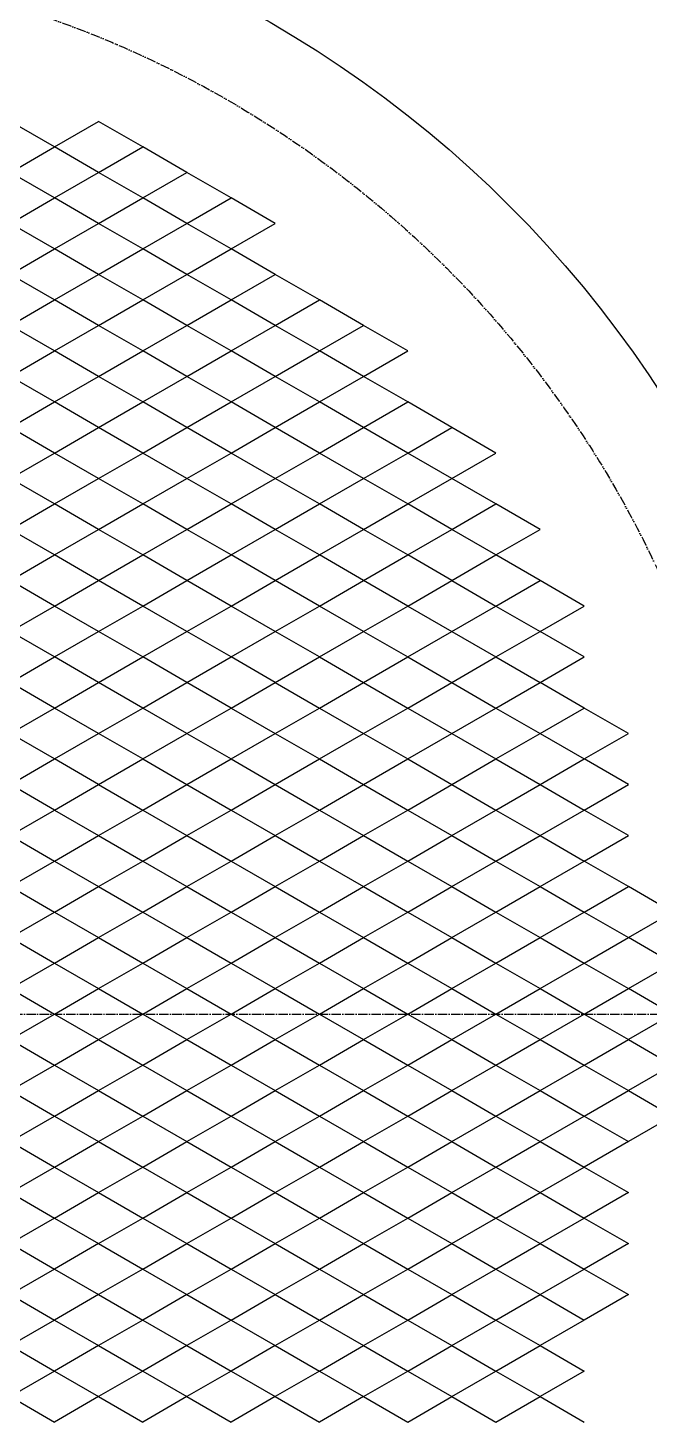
# Model space of a CAD drawing. Header units: millimetres. Extents: x 1545 to 36024, y 3418 to 15628.
# Drawn here: x 25752 to 26413, y 12149 to 13630 of the extents above; entities that cross this region are included whole.
import ezdxf

# ---------------------------------------------------------------- set-up
doc = ezdxf.new("R2010")
doc.units = ezdxf.units.MM
for name, pattern in [('DASHDOT-M', [36, 30, -3, 0, -3]), ('DASHDOT-S', [14, 10, -2, 0, -2]), ('DIVIDE-M', [39, 30, -3, 0, -3, 0, -3]), ('DIVIDE-S', [16, 10, -2, 0, -2, 0, -2])]:
    doc.linetypes.add(name, pattern=pattern)
for name, color, linetype in [('CDR_DWG1', 1, 'Continuous'), ('CDR_DWG3', 3, 'DASHDOT-M'), ('CDR_DWG4', 6, 'DIVIDE-M')]:
    doc.layers.add(name, color=color, linetype=linetype)

msp = doc.modelspace()

# ---------------------------------------------------------------- linework, layer by layer
for p, q in [((25780.7, 13503.5), (25733.8, 13530.6)), ((25780.7, 13503.5), (25827.6, 13530.6)), ((25874.5, 13503.5), (25827.6, 13530.6)), ((25733.8, 13476.4), (25780.7, 13503.5)), ((25827.6, 13476.4), (25780.7, 13503.5)), ((25827.6, 13476.4), (25874.5, 13503.5)), ((25921.4, 13476.4), (25874.5, 13503.5)), ((25780.7, 13449.3), (25733.8, 13476.4)), ((25780.7, 13449.3), (25827.6, 13476.4)), ((25874.5, 13449.3), (25827.6, 13476.4)), ((25874.5, 13449.3), (25921.4, 13476.4)), ((25968.3, 13449.3), (25921.4, 13476.4)), ((25733.8, 13422.3), (25780.7, 13449.3)), ((25827.6, 13422.3), (25780.7, 13449.3)), ((25827.6, 13422.3), (25874.5, 13449.3)), ((25921.4, 13422.3), (25874.5, 13449.3)), ((25921.4, 13422.3), (25968.3, 13449.3)), ((26015.2, 13422.3), (25968.3, 13449.3)), ((25780.7, 13395.2), (25733.8, 13422.3)), ((25780.7, 13395.2), (25827.6, 13422.3)), ((25874.5, 13395.2), (25827.6, 13422.3)), ((25874.5, 13395.2), (25921.4, 13422.3)), ((25968.3, 13395.2), (25921.4, 13422.3)), ((25968.3, 13395.2), (26015.2, 13422.3)), ((25733.8, 13368.1), (25780.7, 13395.2)), ((25827.6, 13368.1), (25780.7, 13395.2)), ((25827.6, 13368.1), (25874.5, 13395.2)), ((25921.4, 13368.1), (25874.5, 13395.2)), ((25921.4, 13368.1), (25968.3, 13395.2)), ((26015.2, 13368.1), (25968.3, 13395.2)), ((25780.7, 13341), (25733.8, 13368.1)), ((25780.7, 13341), (25827.6, 13368.1)), ((25874.5, 13341), (25827.6, 13368.1)), ((25874.5, 13341), (25921.4, 13368.1)), ((25968.3, 13341), (25921.4, 13368.1)), ((25968.3, 13341), (26015.2, 13368.1)), ((26062.1, 13341), (26015.2, 13368.1)), ((25733.8, 13313.9), (25780.7, 13341)), ((25827.6, 13313.9), (25780.7, 13341)), ((25827.6, 13313.9), (25874.5, 13341)), ((25921.4, 13313.9), (25874.5, 13341)), ((25921.4, 13313.9), (25968.3, 13341)), ((26015.2, 13313.9), (25968.3, 13341)), ((26015.2, 13313.9), (26062.1, 13341)), ((26109, 13313.9), (26062.1, 13341)), ((25780.7, 13286.9), (25733.8, 13313.9)), ((25780.7, 13286.9), (25827.6, 13313.9)), ((25874.5, 13286.9), (25827.6, 13313.9)), ((25874.5, 13286.9), (25921.4, 13313.9)), ((25968.3, 13286.9), (25921.4, 13313.9)), ((25968.3, 13286.9), (26015.2, 13313.9)), ((26062.1, 13286.9), (26015.2, 13313.9)), ((26062.1, 13286.9), (26109, 13313.9)), ((26156, 13286.9), (26109, 13313.9)), ((25733.8, 13259.8), (25780.7, 13286.9)), ((25827.6, 13259.8), (25780.7, 13286.9)), ((25827.6, 13259.8), (25874.5, 13286.9)), ((25921.4, 13259.8), (25874.5, 13286.9)), ((25921.4, 13259.8), (25968.3, 13286.9)), ((26015.2, 13259.8), (25968.3, 13286.9)), ((26015.2, 13259.8), (26062.1, 13286.9)), ((26109, 13259.8), (26062.1, 13286.9)), ((26109, 13259.8), (26156, 13286.9)), ((25780.7, 13232.7), (25733.8, 13259.8)), ((25780.7, 13232.7), (25827.6, 13259.8)), ((25874.5, 13232.7), (25827.6, 13259.8)), ((25874.5, 13232.7), (25921.4, 13259.8)), ((25968.3, 13232.7), (25921.4, 13259.8)), ((25968.3, 13232.7), (26015.2, 13259.8)), ((26062.1, 13232.7), (26015.2, 13259.8)), ((26062.1, 13232.7), (26109, 13259.8)), ((26156, 13232.7), (26109, 13259.8)), ((25733.8, 13205.6), (25780.7, 13232.7)), ((25827.6, 13205.6), (25780.7, 13232.7)), ((25827.6, 13205.6), (25874.5, 13232.7)), ((25921.4, 13205.6), (25874.5, 13232.7)), ((25921.4, 13205.6), (25968.3, 13232.7)), ((26015.2, 13205.6), (25968.3, 13232.7)), ((26015.2, 13205.6), (26062.1, 13232.7)), ((26109, 13205.6), (26062.1, 13232.7)), ((26109, 13205.6), (26156, 13232.7)), ((26202.9, 13205.6), (26156, 13232.7)), ((25780.7, 13178.5), (25733.8, 13205.6)), ((25780.7, 13178.5), (25827.6, 13205.6)), ((25874.5, 13178.5), (25827.6, 13205.6)), ((25874.5, 13178.5), (25921.4, 13205.6)), ((25968.3, 13178.5), (25921.4, 13205.6)), ((25968.3, 13178.5), (26015.2, 13205.6)), ((26062.1, 13178.5), (26015.2, 13205.6)), ((26062.1, 13178.5), (26109, 13205.6)), ((26156, 13178.5), (26109, 13205.6)), ((26156, 13178.5), (26202.9, 13205.6)), ((26249.8, 13178.5), (26202.9, 13205.6)), ((25733.8, 13151.4), (25780.7, 13178.5)), ((25827.6, 13151.4), (25780.7, 13178.5)), ((25827.6, 13151.4), (25874.5, 13178.5)), ((25921.4, 13151.4), (25874.5, 13178.5)), ((25921.4, 13151.4), (25968.3, 13178.5)), ((26015.2, 13151.4), (25968.3, 13178.5)), ((26015.2, 13151.4), (26062.1, 13178.5)), ((26109, 13151.4), (26062.1, 13178.5)), ((26109, 13151.4), (26156, 13178.5)), ((26202.9, 13151.4), (26156, 13178.5)), ((26202.9, 13151.4), (26249.8, 13178.5)), ((25780.7, 13124.4), (25733.8, 13151.4)), ((25780.7, 13124.4), (25827.6, 13151.4)), ((25874.5, 13124.4), (25827.6, 13151.4)), ((25874.5, 13124.4), (25921.4, 13151.4)), ((25968.3, 13124.4), (25921.4, 13151.4)), ((25968.3, 13124.4), (26015.2, 13151.4)), ((26062.1, 13124.4), (26015.2, 13151.4)), ((26062.1, 13124.4), (26109, 13151.4)), ((26156, 13124.4), (26109, 13151.4)), ((26156, 13124.4), (26202.9, 13151.4)), ((26249.8, 13124.4), (26202.9, 13151.4)), ((25733.8, 13097.3), (25780.7, 13124.4)), ((25827.6, 13097.3), (25780.7, 13124.4)), ((25827.6, 13097.3), (25874.5, 13124.4)), ((25921.4, 13097.3), (25874.5, 13124.4)), ((25921.4, 13097.3), (25968.3, 13124.4)), ((26015.2, 13097.3), (25968.3, 13124.4)), ((26015.2, 13097.3), (26062.1, 13124.4)), ((26109, 13097.3), (26062.1, 13124.4)), ((26109, 13097.3), (26156, 13124.4)), ((26202.9, 13097.3), (26156, 13124.4)), ((26202.9, 13097.3), (26249.8, 13124.4)), ((26296.7, 13097.3), (26249.8, 13124.4)), ((25780.7, 13070.2), (25733.8, 13097.3)), ((25780.7, 13070.2), (25827.6, 13097.3)), ((25874.5, 13070.2), (25827.6, 13097.3)), ((25874.5, 13070.2), (25921.4, 13097.3)), ((25968.3, 13070.2), (25921.4, 13097.3)), ((25968.3, 13070.2), (26015.2, 13097.3)), ((26062.1, 13070.2), (26015.2, 13097.3)), ((26062.1, 13070.2), (26109, 13097.3)), ((26156, 13070.2), (26109, 13097.3)), ((26156, 13070.2), (26202.9, 13097.3)), ((26249.8, 13070.2), (26202.9, 13097.3)), ((26249.8, 13070.2), (26296.7, 13097.3)), ((25733.8, 13043.1), (25780.7, 13070.2)), ((25827.6, 13043.1), (25780.7, 13070.2)), ((25827.6, 13043.1), (25874.5, 13070.2)), ((25921.4, 13043.1), (25874.5, 13070.2)), ((25921.4, 13043.1), (25968.3, 13070.2)), ((26015.2, 13043.1), (25968.3, 13070.2)), ((26015.2, 13043.1), (26062.1, 13070.2)), ((26109, 13043.1), (26062.1, 13070.2)), ((26109, 13043.1), (26156, 13070.2)), ((26202.9, 13043.1), (26156, 13070.2)), ((26202.9, 13043.1), (26249.8, 13070.2)), ((26296.7, 13043.1), (26249.8, 13070.2)), ((25780.7, 13016), (25733.8, 13043.1)), ((25780.7, 13016), (25827.6, 13043.1)), ((25874.5, 13016), (25827.6, 13043.1)), ((25874.5, 13016), (25921.4, 13043.1)), ((25968.3, 13016), (25921.4, 13043.1)), ((25968.3, 13016), (26015.2, 13043.1)), ((26062.1, 13016), (26015.2, 13043.1)), ((26062.1, 13016), (26109, 13043.1)), ((26156, 13016), (26109, 13043.1)), ((26156, 13016), (26202.9, 13043.1)), ((26202.9, 13043.1), (26249.8, 13016)), ((26249.8, 13016), (26296.7, 13043.1)), ((26343.6, 13016), (26296.7, 13043.1)), ((25733.8, 12989), (25780.7, 13016)), ((25827.6, 12989), (25780.7, 13016)), ((25827.6, 12989), (25874.5, 13016)), ((25921.4, 12989), (25874.5, 13016)), ((25921.4, 12989), (25968.3, 13016)), ((26015.2, 12989), (25968.3, 13016)), ((26015.2, 12989), (26062.1, 13016)), ((26109, 12989), (26062.1, 13016)), ((26109, 12989), (26156, 13016)), ((26156, 13016), (26202.9, 12989)), ((26202.9, 12989), (26249.8, 13016)), ((26249.8, 13016), (26296.7, 12989)), ((26296.7, 12989), (26343.6, 13016)), ((25780.7, 12961.9), (25733.8, 12989)), ((25780.7, 12961.9), (25827.6, 12989)), ((25874.5, 12961.9), (25827.6, 12989)), ((25874.5, 12961.9), (25921.4, 12989)), ((25968.3, 12961.9), (25921.4, 12989)), ((25968.3, 12961.9), (26015.2, 12989)), ((26062.1, 12961.9), (26015.2, 12989)), ((26062.1, 12961.9), (26109, 12989)), ((26109, 12989), (26156, 12961.9)), ((26156, 12961.9), (26202.9, 12989)), ((26202.9, 12989), (26249.8, 12961.9)), ((26249.8, 12961.9), (26296.7, 12989)), ((26343.6, 12961.9), (26296.7, 12989)), ((25733.8, 12934.8), (25780.7, 12961.9)), ((25827.6, 12934.8), (25780.7, 12961.9)), ((25827.6, 12934.8), (25874.5, 12961.9)), ((25921.4, 12934.8), (25874.5, 12961.9)), ((25921.4, 12934.8), (25968.3, 12961.9)), ((26015.2, 12934.8), (25968.3, 12961.9)), ((26015.2, 12934.8), (26062.1, 12961.9)), ((26062.1, 12961.9), (26109, 12934.8)), ((26109, 12934.8), (26156, 12961.9)), ((26156, 12961.9), (26202.9, 12934.8)), ((26202.9, 12934.8), (26249.8, 12961.9)), ((26249.8, 12961.9), (26296.7, 12934.8)), ((26296.7, 12934.8), (26343.6, 12961.9)), ((25780.7, 12907.7), (25733.8, 12934.8)), ((25780.7, 12907.7), (25827.6, 12934.8)), ((25874.5, 12907.7), (25827.6, 12934.8)), ((25874.5, 12907.7), (25921.4, 12934.8)), ((25968.3, 12907.7), (25921.4, 12934.8)), ((25968.3, 12907.7), (26015.2, 12934.8)), ((26015.2, 12934.8), (26062.1, 12907.7)), ((26062.1, 12907.7), (26109, 12934.8)), ((26109, 12934.8), (26156, 12907.7)), ((26156, 12907.7), (26202.9, 12934.8)), ((26202.9, 12934.8), (26249.8, 12907.7)), ((26249.8, 12907.7), (26296.7, 12934.8)), ((26343.6, 12907.7), (26296.7, 12934.8)), ((25733.8, 12880.6), (25780.7, 12907.7)), ((25827.6, 12880.6), (25780.7, 12907.7)), ((25827.6, 12880.6), (25874.5, 12907.7)), ((25921.4, 12880.6), (25874.5, 12907.7)), ((25921.4, 12880.6), (25968.3, 12907.7)), ((25968.3, 12907.7), (26015.2, 12880.6)), ((26015.2, 12880.6), (26062.1, 12907.7)), ((26062.1, 12907.7), (26109, 12880.6)), ((26109, 12880.6), (26156, 12907.7)), ((26156, 12907.7), (26202.9, 12880.6)), ((26202.9, 12880.6), (26249.8, 12907.7)), ((26249.8, 12907.7), (26296.7, 12880.6)), ((26296.7, 12880.6), (26343.6, 12907.7)), ((26390.5, 12880.6), (26343.6, 12907.7)), ((25780.7, 12853.6), (25733.8, 12880.6)), ((25780.7, 12853.6), (25827.6, 12880.6)), ((25874.5, 12853.6), (25827.6, 12880.6)), ((25874.5, 12853.6), (25921.4, 12880.6)), ((25921.4, 12880.6), (25968.3, 12853.6)), ((25968.3, 12853.6), (26015.2, 12880.6)), ((26015.2, 12880.6), (26062.1, 12853.6)), ((26062.1, 12853.6), (26109, 12880.6)), ((26109, 12880.6), (26156, 12853.6)), ((26156, 12853.6), (26202.9, 12880.6)), ((26202.9, 12880.6), (26249.8, 12853.6)), ((26249.8, 12853.6), (26296.7, 12880.6)), ((26296.7, 12880.6), (26343.6, 12853.6)), ((26343.6, 12853.6), (26390.5, 12880.6)), ((25733.8, 12826.5), (25780.7, 12853.6)), ((25827.6, 12826.5), (25780.7, 12853.6)), ((25827.6, 12826.5), (25874.5, 12853.6)), ((25874.5, 12853.6), (25921.4, 12826.5)), ((25921.4, 12826.5), (25968.3, 12853.6)), ((25968.3, 12853.6), (26015.2, 12826.5)), ((26015.2, 12826.5), (26062.1, 12853.6)), ((26062.1, 12853.6), (26109, 12826.5)), ((26109, 12826.5), (26156, 12853.6)), ((26156, 12853.6), (26202.9, 12826.5)), ((26202.9, 12826.5), (26249.8, 12853.6)), ((26249.8, 12853.6), (26296.7, 12826.5)), ((26296.7, 12826.5), (26343.6, 12853.6)), ((26390.5, 12826.5), (26343.6, 12853.6)), ((25780.7, 12799.4), (25733.8, 12826.5)), ((25780.7, 12799.4), (25827.6, 12826.5)), ((25827.6, 12826.5), (25874.5, 12799.4)), ((25874.5, 12799.4), (25921.4, 12826.5)), ((25921.4, 12826.5), (25968.3, 12799.4)), ((25968.3, 12799.4), (26015.2, 12826.5)), ((26015.2, 12826.5), (26062.1, 12799.4)), ((26062.1, 12799.4), (26109, 12826.5)), ((26109, 12826.5), (26156, 12799.4)), ((26156, 12799.4), (26202.9, 12826.5)), ((26202.9, 12826.5), (26249.8, 12799.4)), ((26249.8, 12799.4), (26296.7, 12826.5)), ((26296.7, 12826.5), (26343.6, 12799.4)), ((26343.6, 12799.4), (26390.5, 12826.5)), ((25733.8, 12772.3), (25780.7, 12799.4)), ((25780.7, 12799.4), (25827.6, 12772.3)), ((25827.6, 12772.3), (25874.5, 12799.4)), ((25874.5, 12799.4), (25921.4, 12772.3)), ((25921.4, 12772.3), (25968.3, 12799.4)), ((25968.3, 12799.4), (26015.2, 12772.3)), ((26015.2, 12772.3), (26062.1, 12799.4)), ((26062.1, 12799.4), (26109, 12772.3)), ((26109, 12772.3), (26156, 12799.4)), ((26156, 12799.4), (26202.9, 12772.3)), ((26202.9, 12772.3), (26249.8, 12799.4)), ((26249.8, 12799.4), (26296.7, 12772.3)), ((26296.7, 12772.3), (26343.6, 12799.4)), ((26390.5, 12772.3), (26343.6, 12799.4)), ((25733.8, 12772.3), (25780.7, 12745.2)), ((25780.7, 12745.2), (25827.6, 12772.3)), ((25827.6, 12772.3), (25874.5, 12745.2)), ((25874.5, 12745.2), (25921.4, 12772.3)), ((25921.4, 12772.3), (25968.3, 12745.2)), ((25968.3, 12745.2), (26015.2, 12772.3)), ((26015.2, 12772.3), (26062.1, 12745.2)), ((26062.1, 12745.2), (26109, 12772.3)), ((26109, 12772.3), (26156, 12745.2)), ((26156, 12745.2), (26202.9, 12772.3)), ((26202.9, 12772.3), (26249.8, 12745.2)), ((26249.8, 12745.2), (26296.7, 12772.3)), ((26296.7, 12772.3), (26343.6, 12745.2)), ((26343.6, 12745.2), (26390.5, 12772.3)), ((25733.8, 12718.1), (25780.7, 12745.2)), ((25780.7, 12745.2), (25827.6, 12718.1)), ((25827.6, 12718.1), (25874.5, 12745.2)), ((25874.5, 12745.2), (25921.4, 12718.1)), ((25921.4, 12718.1), (25968.3, 12745.2)), ((25968.3, 12745.2), (26015.2, 12718.1)), ((26015.2, 12718.1), (26062.1, 12745.2)), ((26062.1, 12745.2), (26109, 12718.1)), ((26109, 12718.1), (26156, 12745.2)), ((26156, 12745.2), (26202.9, 12718.1)), ((26202.9, 12718.1), (26249.8, 12745.2)), ((26249.8, 12745.2), (26296.7, 12718.1)), ((26296.7, 12718.1), (26343.6, 12745.2)), ((26390.5, 12718.1), (26343.6, 12745.2)), ((25733.8, 12718.1), (25780.7, 12691.1)), ((25780.7, 12691.1), (25827.6, 12718.1)), ((25827.6, 12718.1), (25874.5, 12691.1)), ((25874.5, 12691.1), (25921.4, 12718.1)), ((25921.4, 12718.1), (25968.3, 12691.1)), ((25968.3, 12691.1), (26015.2, 12718.1)), ((26015.2, 12718.1), (26062.1, 12691.1)), ((26062.1, 12691.1), (26109, 12718.1)), ((26109, 12718.1), (26156, 12691.1)), ((26156, 12691.1), (26202.9, 12718.1)), ((26202.9, 12718.1), (26249.8, 12691.1)), ((26249.8, 12691.1), (26296.7, 12718.1)), ((26296.7, 12718.1), (26343.6, 12691.1)), ((26343.6, 12691.1), (26390.5, 12718.1)), ((26437.4, 12691.1), (26390.5, 12718.1)), ((25733.8, 12664), (25780.7, 12691.1)), ((25780.7, 12691.1), (25827.6, 12664)), ((25827.6, 12664), (25874.5, 12691.1)), ((25874.5, 12691.1), (25921.4, 12664)), ((25921.4, 12664), (25968.3, 12691.1)), ((25968.3, 12691.1), (26015.2, 12664)), ((26015.2, 12664), (26062.1, 12691.1)), ((26062.1, 12691.1), (26109, 12664)), ((26109, 12664), (26156, 12691.1)), ((26156, 12691.1), (26202.9, 12664)), ((26202.9, 12664), (26249.8, 12691.1)), ((26249.8, 12691.1), (26296.7, 12664)), ((26296.7, 12664), (26343.6, 12691.1)), ((26343.6, 12691.1), (26390.5, 12664)), ((26390.5, 12664), (26437.4, 12691.1)), ((25733.8, 12664), (25780.7, 12636.9)), ((25780.7, 12636.9), (25827.6, 12664)), ((25827.6, 12664), (25874.5, 12636.9)), ((25874.5, 12636.9), (25921.4, 12664)), ((25921.4, 12664), (25968.3, 12636.9)), ((25968.3, 12636.9), (26015.2, 12664)), ((26015.2, 12664), (26062.1, 12636.9)), ((26062.1, 12636.9), (26109, 12664)), ((26109, 12664), (26156, 12636.9)), ((26156, 12636.9), (26202.9, 12664)), ((26202.9, 12664), (26249.8, 12636.9)), ((26249.8, 12636.9), (26296.7, 12664)), ((26296.7, 12664), (26343.6, 12636.9)), ((26343.6, 12636.9), (26390.5, 12664)), ((26437.4, 12636.9), (26390.5, 12664)), ((25733.8, 12609.8), (25780.7, 12636.9)), ((25780.7, 12636.9), (25827.6, 12609.8)), ((25827.6, 12609.8), (25874.5, 12636.9)), ((25874.5, 12636.9), (25921.4, 12609.8)), ((25921.4, 12609.8), (25968.3, 12636.9)), ((25968.3, 12636.9), (26015.2, 12609.8)), ((26015.2, 12609.8), (26062.1, 12636.9)), ((26062.1, 12636.9), (26109, 12609.8)), ((26109, 12609.8), (26156, 12636.9)), ((26156, 12636.9), (26202.9, 12609.8)), ((26202.9, 12609.8), (26249.8, 12636.9)), ((26249.8, 12636.9), (26296.7, 12609.8)), ((26296.7, 12609.8), (26343.6, 12636.9)), ((26343.6, 12636.9), (26390.5, 12609.8)), ((26390.5, 12609.8), (26437.4, 12636.9)), ((25733.8, 12609.8), (25780.7, 12582.7)), ((25780.7, 12582.7), (25827.6, 12609.8)), ((25827.6, 12609.8), (25874.5, 12582.7)), ((25874.5, 12582.7), (25921.4, 12609.8)), ((25921.4, 12609.8), (25968.3, 12582.7)), ((25968.3, 12582.7), (26015.2, 12609.8)), ((26015.2, 12609.8), (26062.1, 12582.7)), ((26062.1, 12582.7), (26109, 12609.8)), ((26109, 12609.8), (26156, 12582.7)), ((26156, 12582.7), (26202.9, 12609.8)), ((26202.9, 12609.8), (26249.8, 12582.7)), ((26249.8, 12582.7), (26296.7, 12609.8)), ((26296.7, 12609.8), (26343.6, 12582.7)), ((26343.6, 12582.7), (26390.5, 12609.8)), ((26437.4, 12582.7), (26390.5, 12609.8)), ((25733.8, 12555.7), (25780.7, 12582.7)), ((25780.7, 12582.7), (25827.6, 12555.7)), ((25827.6, 12555.7), (25874.5, 12582.7)), ((25874.5, 12582.7), (25921.4, 12555.7)), ((25921.4, 12555.7), (25968.3, 12582.7)), ((25968.3, 12582.7), (26015.2, 12555.7)), ((26015.2, 12555.7), (26062.1, 12582.7)), ((26062.1, 12582.7), (26109, 12555.7)), ((26109, 12555.7), (26156, 12582.7)), ((26156, 12582.7), (26202.9, 12555.7)), ((26202.9, 12555.7), (26249.8, 12582.7)), ((26249.8, 12582.7), (26296.7, 12555.7)), ((26296.7, 12555.7), (26343.6, 12582.7)), ((26343.6, 12582.7), (26390.5, 12555.7)), ((26437.4, 12582.7), (26390.5, 12555.7)), ((25733.8, 12555.7), (25780.7, 12528.6)), ((25780.7, 12528.6), (25827.6, 12555.7)), ((25827.6, 12555.7), (25874.5, 12528.6)), ((25874.5, 12528.6), (25921.4, 12555.7)), ((25921.4, 12555.7), (25968.3, 12528.6)), ((25968.3, 12528.6), (26015.2, 12555.7)), ((26015.2, 12555.7), (26062.1, 12528.6)), ((26062.1, 12528.6), (26109, 12555.7)), ((26109, 12555.7), (26156, 12528.6)), ((26156, 12528.6), (26202.9, 12555.7)), ((26202.9, 12555.7), (26249.8, 12528.6)), ((26249.8, 12528.6), (26296.7, 12555.7)), ((26296.7, 12555.7), (26343.6, 12528.6)), ((26343.6, 12528.6), (26390.5, 12555.7)), ((26390.5, 12555.7), (26437.4, 12528.6)), ((25733.8, 12501.5), (25780.7, 12528.6)), ((25780.7, 12528.6), (25827.6, 12501.5)), ((25827.6, 12501.5), (25874.5, 12528.6)), ((25874.5, 12528.6), (25921.4, 12501.5)), ((25921.4, 12501.5), (25968.3, 12528.6)), ((25968.3, 12528.6), (26015.2, 12501.5)), ((26015.2, 12501.5), (26062.1, 12528.6)), ((26062.1, 12528.6), (26109, 12501.5)), ((26109, 12501.5), (26156, 12528.6)), ((26156, 12528.6), (26202.9, 12501.5)), ((26202.9, 12501.5), (26249.8, 12528.6)), ((26249.8, 12528.6), (26296.7, 12501.5)), ((26296.7, 12501.5), (26343.6, 12528.6)), ((26343.6, 12528.6), (26390.5, 12501.5)), ((26437.4, 12528.6), (26390.5, 12501.5)), ((25733.8, 12501.5), (25780.7, 12474.4)), ((25780.7, 12474.4), (25827.6, 12501.5)), ((25827.6, 12501.5), (25874.5, 12474.4)), ((25874.5, 12474.4), (25921.4, 12501.5)), ((25921.4, 12501.5), (25968.3, 12474.4)), ((25968.3, 12474.4), (26015.2, 12501.5)), ((26015.2, 12501.5), (26062.1, 12474.4)), ((26062.1, 12474.4), (26109, 12501.5)), ((26109, 12501.5), (26156, 12474.4)), ((26156, 12474.4), (26202.9, 12501.5)), ((26202.9, 12501.5), (26249.8, 12474.4)), ((26249.8, 12474.4), (26296.7, 12501.5)), ((26296.7, 12501.5), (26343.6, 12474.4)), ((26343.6, 12474.4), (26390.5, 12501.5)), ((26390.5, 12501.5), (26437.4, 12474.4)), ((25733.8, 12447.3), (25780.7, 12474.4)), ((25780.7, 12474.4), (25827.6, 12447.3)), ((25827.6, 12447.3), (25874.5, 12474.4)), ((25874.5, 12474.4), (25921.4, 12447.3)), ((25921.4, 12447.3), (25968.3, 12474.4)), ((25968.3, 12474.4), (26015.2, 12447.3)), ((26015.2, 12447.3), (26062.1, 12474.4)), ((26062.1, 12474.4), (26109, 12447.3)), ((26109, 12447.3), (26156, 12474.4)), ((26156, 12474.4), (26202.9, 12447.3)), ((26202.9, 12447.3), (26249.8, 12474.4)), ((26249.8, 12474.4), (26296.7, 12447.3)), ((26296.7, 12447.3), (26343.6, 12474.4)), ((26343.6, 12474.4), (26390.5, 12447.3)), ((26437.4, 12474.4), (26390.5, 12447.3)), ((25733.8, 12447.3), (25780.7, 12420.3)), ((25780.7, 12420.3), (25827.6, 12447.3)), ((25827.6, 12447.3), (25874.5, 12420.3)), ((25874.5, 12420.3), (25921.4, 12447.3)), ((25921.4, 12447.3), (25968.3, 12420.3)), ((25968.3, 12420.3), (26015.2, 12447.3)), ((26015.2, 12447.3), (26062.1, 12420.3)), ((26062.1, 12420.3), (26109, 12447.3)), ((26109, 12447.3), (26156, 12420.3)), ((26156, 12420.3), (26202.9, 12447.3)), ((26202.9, 12447.3), (26249.8, 12420.3)), ((26249.8, 12420.3), (26296.7, 12447.3)), ((26296.7, 12447.3), (26343.6, 12420.3)), ((26390.5, 12447.3), (26343.6, 12420.3)), ((25733.8, 12393.2), (25780.7, 12420.3)), ((25780.7, 12420.3), (25827.6, 12393.2)), ((25827.6, 12393.2), (25874.5, 12420.3)), ((25874.5, 12420.3), (25921.4, 12393.2)), ((25921.4, 12393.2), (25968.3, 12420.3)), ((25968.3, 12420.3), (26015.2, 12393.2)), ((26015.2, 12393.2), (26062.1, 12420.3)), ((26062.1, 12420.3), (26109, 12393.2)), ((26109, 12393.2), (26156, 12420.3)), ((26156, 12420.3), (26202.9, 12393.2)), ((26202.9, 12393.2), (26249.8, 12420.3)), ((26249.8, 12420.3), (26296.7, 12393.2)), ((26296.7, 12393.2), (26343.6, 12420.3)), ((26343.6, 12420.3), (26390.5, 12393.2)), ((25733.8, 12393.2), (25780.7, 12366.1)), ((25780.7, 12366.1), (25827.6, 12393.2)), ((25827.6, 12393.2), (25874.5, 12366.1)), ((25874.5, 12366.1), (25921.4, 12393.2)), ((25921.4, 12393.2), (25968.3, 12366.1)), ((25968.3, 12366.1), (26015.2, 12393.2)), ((26015.2, 12393.2), (26062.1, 12366.1)), ((26062.1, 12366.1), (26109, 12393.2)), ((26109, 12393.2), (26156, 12366.1)), ((26156, 12366.1), (26202.9, 12393.2)), ((26202.9, 12393.2), (26249.8, 12366.1)), ((26249.8, 12366.1), (26296.7, 12393.2)), ((26296.7, 12393.2), (26343.6, 12366.1)), ((26390.5, 12393.2), (26343.6, 12366.1)), ((25780.7, 12366.1), (25733.8, 12339)), ((25780.7, 12366.1), (25827.6, 12339)), ((25827.6, 12339), (25874.5, 12366.1)), ((25874.5, 12366.1), (25921.4, 12339)), ((25921.4, 12339), (25968.3, 12366.1)), ((25968.3, 12366.1), (26015.2, 12339)), ((26015.2, 12339), (26062.1, 12366.1)), ((26062.1, 12366.1), (26109, 12339)), ((26109, 12339), (26156, 12366.1)), ((26156, 12366.1), (26202.9, 12339)), ((26202.9, 12339), (26249.8, 12366.1)), ((26249.8, 12366.1), (26296.7, 12339)), ((26296.7, 12339), (26343.6, 12366.1)), ((26343.6, 12366.1), (26390.5, 12339)), ((25733.8, 12339), (25780.7, 12311.9)), ((25827.6, 12339), (25780.7, 12311.9)), ((25827.6, 12339), (25874.5, 12311.9)), ((25874.5, 12311.9), (25921.4, 12339)), ((25921.4, 12339), (25968.3, 12311.9)), ((25968.3, 12311.9), (26015.2, 12339)), ((26015.2, 12339), (26062.1, 12311.9)), ((26062.1, 12311.9), (26109, 12339)), ((26109, 12339), (26156, 12311.9)), ((26156, 12311.9), (26202.9, 12339)), ((26202.9, 12339), (26249.8, 12311.9)), ((26249.8, 12311.9), (26296.7, 12339)), ((26296.7, 12339), (26343.6, 12311.9)), ((26390.5, 12339), (26343.6, 12311.9)), ((25780.7, 12311.9), (25733.8, 12284.8)), ((25780.7, 12311.9), (25827.6, 12284.8)), ((25874.5, 12311.9), (25827.6, 12284.8)), ((25874.5, 12311.9), (25921.4, 12284.8)), ((25921.4, 12284.8), (25968.3, 12311.9)), ((25968.3, 12311.9), (26015.2, 12284.8)), ((26015.2, 12284.8), (26062.1, 12311.9)), ((26062.1, 12311.9), (26109, 12284.8)), ((26109, 12284.8), (26156, 12311.9)), ((26156, 12311.9), (26202.9, 12284.8)), ((26202.9, 12284.8), (26249.8, 12311.9)), ((26249.8, 12311.9), (26296.7, 12284.8)), ((26296.7, 12284.8), (26343.6, 12311.9)), ((26343.6, 12311.9), (26390.5, 12284.8)), ((25733.8, 12284.8), (25780.7, 12257.8)), ((25827.6, 12284.8), (25780.7, 12257.8)), ((25827.6, 12284.8), (25874.5, 12257.8)), ((25921.4, 12284.8), (25874.5, 12257.8)), ((25921.4, 12284.8), (25968.3, 12257.8)), ((25968.3, 12257.8), (26015.2, 12284.8)), ((26015.2, 12284.8), (26062.1, 12257.8)), ((26062.1, 12257.8), (26109, 12284.8)), ((26109, 12284.8), (26156, 12257.8)), ((26156, 12257.8), (26202.9, 12284.8)), ((26202.9, 12284.8), (26249.8, 12257.8)), ((26249.8, 12257.8), (26296.7, 12284.8)), ((26296.7, 12284.8), (26343.6, 12257.8)), ((26390.5, 12284.8), (26343.6, 12257.8)), ((25780.7, 12257.8), (25733.8, 12230.7)), ((25780.7, 12257.8), (25827.6, 12230.7)), ((25874.5, 12257.8), (25827.6, 12230.7)), ((25874.5, 12257.8), (25921.4, 12230.7)), ((25968.3, 12257.8), (25921.4, 12230.7)), ((25968.3, 12257.8), (26015.2, 12230.7)), ((26015.2, 12230.7), (26062.1, 12257.8)), ((26062.1, 12257.8), (26109, 12230.7)), ((26109, 12230.7), (26156, 12257.8)), ((26156, 12257.8), (26202.9, 12230.7)), ((26202.9, 12230.7), (26249.8, 12257.8)), ((26249.8, 12257.8), (26296.7, 12230.7)), ((26343.6, 12257.8), (26296.7, 12230.7)), ((25733.8, 12230.7), (25780.7, 12203.6)), ((25827.6, 12230.7), (25780.7, 12203.6)), ((25827.6, 12230.7), (25874.5, 12203.6)), ((25921.4, 12230.7), (25874.5, 12203.6)), ((25921.4, 12230.7), (25968.3, 12203.6)), ((26015.2, 12230.7), (25968.3, 12203.6)), ((26015.2, 12230.7), (26062.1, 12203.6)), ((26062.1, 12203.6), (26109, 12230.7)), ((26109, 12230.7), (26156, 12203.6)), ((26156, 12203.6), (26202.9, 12230.7)), ((26202.9, 12230.7), (26249.8, 12203.6)), ((26249.8, 12203.6), (26296.7, 12230.7)), ((26296.7, 12230.7), (26343.6, 12203.6)), ((25780.7, 12203.6), (25733.8, 12176.5)), ((25780.7, 12203.6), (25827.6, 12176.5)), ((25874.5, 12203.6), (25827.6, 12176.5)), ((25874.5, 12203.6), (25921.4, 12176.5)), ((25968.3, 12203.6), (25921.4, 12176.5)), ((25968.3, 12203.6), (26015.2, 12176.5)), ((26062.1, 12203.6), (26015.2, 12176.5)), ((26062.1, 12203.6), (26109, 12176.5)), ((26109, 12176.5), (26156, 12203.6)), ((26156, 12203.6), (26202.9, 12176.5)), ((26202.9, 12176.5), (26249.8, 12203.6)), ((26249.8, 12203.6), (26296.7, 12176.5)), ((26343.6, 12203.6), (26296.7, 12176.5)), ((25733.8, 12176.5), (25780.7, 12149.4)), ((25827.6, 12176.5), (25780.7, 12149.4)), ((25827.6, 12176.5), (25874.5, 12149.4)), ((25921.4, 12176.5), (25874.5, 12149.4)), ((25921.4, 12176.5), (25968.3, 12149.4)), ((26015.2, 12176.5), (25968.3, 12149.4)), ((26015.2, 12176.5), (26062.1, 12149.4)), ((26109, 12176.5), (26062.1, 12149.4)), ((26109, 12176.5), (26156, 12149.4)), ((26156, 12149.4), (26202.9, 12176.5)), ((26202.9, 12176.5), (26249.8, 12149.4)), ((26249.8, 12149.4), (26296.7, 12176.5)), ((26296.7, 12176.5), (26343.6, 12149.4))]:
    msp.add_line(p, q)
at = {"layer": 'CDR_DWG1'}
msp.add_circle((25405.5, 12582.7), 1214, dxfattribs=at)
at = {"layer": 'CDR_DWG3', "linetype": 'DASHDOT-S'}
msp.add_line((24157.5, 12582.7), (26653.5, 12582.7), dxfattribs=at)
at = {"layer": 'CDR_DWG4', "color": 3, "linetype": 'DIVIDE-S'}
msp.add_circle((25405.5, 12582.7), 1120, dxfattribs=at)

doc.saveas('drawing.dxf')
